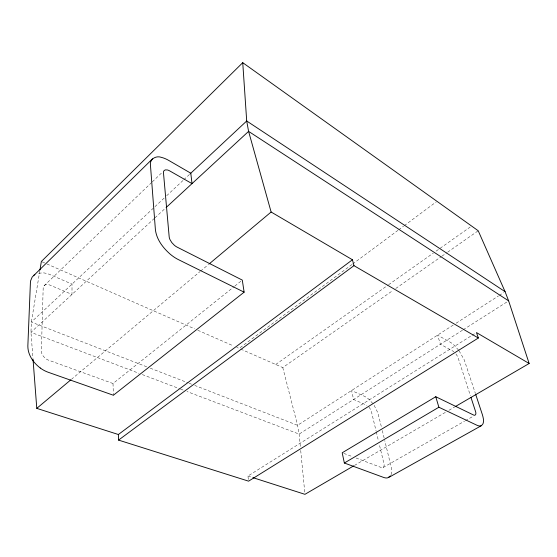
<?xml version="1.0" encoding="UTF-8"?>
<svg xmlns="http://www.w3.org/2000/svg" width="557" height="557" viewBox="0 0 557 557"><rect width="100%" height="100%" fill="white"/><g stroke="black" fill="none" stroke-linecap="round" stroke-linejoin="round"><path stroke-width="0.42" stroke-dasharray="2.79 2.09" d="M39.805 270.897L31.352 322.085L30.962 332.327L32.947 358.248M391.077 474.724L391.689 471.842L391.501 468.333L384.755 440.538M151.657 182.48L43.759 286.103A7.506 4.846 43.3 0 0 43.174 288.101L41.371 350.952A7.854 5.459 45 0 0 41.852 353.646L43.376 356.348L45.709 358.624A8.64 6.009 45 0 0 48.48 360.135L113.015 383.522L234.17 286.597M152.284 181.881L162.282 172.287M164.12 198.111L31.352 322.085L147.062 366.945M166.661 195.737L183.176 180.315M183.817 179.723L190.793 173.199M154.345 218.4L30.962 332.327L139.048 373.336M154.985 217.815L165.84 207.789M71.4 379.359L199.886 271.705M200.548 271.141L208.541 264.45M44.177 285.588L45.298 284.85L47.547 284.536A8.264 5.34 43.3 0 1 50.165 285.198L71.992 294.444L72.02 284.112L50.402 274.775A23.422 15.15 43.3 0 0 43.035 272.826L37.277 273.431M234.845 286.054L240.937 281.181M351.989 264.512L239.106 348.397L236.725 347.345M352.685 263.997L397.983 230.34M398.68 229.818L403.553 226.198M404.25 225.676L436.305 201.857M275.729 364.487L387.867 285.233M388.577 284.731L433.29 253.129M436.124 251.123L470.192 227.047M240.701 349.093L282.768 367.578L392.936 290.462M395.776 288.47L441.262 256.631M441.973 256.136L446.951 252.655M447.661 252.154L478.219 230.765M356.034 458L381.253 467.504A6.559 3.238 59.9 0 0 382.68 467.671L383.689 467.003L384.135 465.596A5.96 2.938 59.9 0 0 383.947 463.675L379.296 444.368M453.203 325.079L297.563 425.297L194.804 385.458M456.127 323.199L498.508 295.913M499.232 295.44L503.619 292.62M462.491 330.217L299.137 434.091L186.992 391.536M463.222 329.751L507.907 301.344M248.366 479.459L247.914 476.04L471.313 335.787M472.051 335.328L475.72 333.023M354.433 465.443L445.913 412.062M448.914 410.314L454.916 406.812M383.077 467.539L464.573 421.169M465.325 420.737L472.872 416.441M247.914 476.04L252.043 477.363M343.829 453.398L352.776 456.775M142.3 374.576L179.681 388.758M180.489 389.065L183.74 390.297M150.299 368.198L188.329 382.944M189.143 383.258L191.566 384.198M42.144 261.86L46.113 263.6M46.906 263.955L194.63 328.853M197.805 330.252L233.543 345.953M368.992 407.111L370.683 409.646A5.661 2.729 57.9 0 1 371.422 411.637L376.066 430.944M372.898 403.616L368.692 399.118A17.678 8.529 57.9 0 0 364.306 396.236L351.551 390.534L353.591 399.46L366.409 405.078A6.238 3.008 57.9 0 1 366.917 405.343M458.634 350.186L454.282 345.319A18.882 7.255 56.8 0 0 449.931 342.033L437.572 335.147L440.427 344.247L452.841 351.049A6.663 2.555 56.8 0 1 453.858 351.752M459.079 350.806L464.225 359.843L475.406 393.521M455.946 353.946L457.269 356A6.043 2.319 56.8 0 1 458.174 358.06L470.435 395.762M374.144 405.364L377.869 412.828L381.475 427.184M282.768 367.578L297.563 425.297L299.137 434.091L300.383 446.993M382.297 430.526L384.553 439.703M376.267 431.779L378.488 441.012M300.71 450.439L304.776 492.597M113.015 383.522L113.384 395.24"/><path stroke-width="0.84" d="M39.944 270.041L41.35 261.512L242.741 62.676L478.219 230.765L505.081 291.673L508.638 300.877L529.15 363.491L455.661 406.373M244.126 292.167L242.295 280.101L177.189 247.162A9.775 5.208 48.2 0 1 174.313 245.219L171.772 242.546L169.962 239.559A8.884 4.734 48.1 0 1 169.168 236.711L163.48 172.886A8.432 4.143 46.8 0 1 163.814 170.95L165.157 169.913L167.295 169.941A9.288 4.56 46.8 0 1 169.892 171.006L192.012 183.622L190.793 173.199L168.889 160.507A26.325 12.95 46.8 0 0 161.551 157.422C156.085 155.215 149.22 159.225 150.481 165.533L155.396 229.665C156.566 239.433 162.923 247.768 170.115 254.096A27.676 14.726 48.1 0 0 178.379 259.611L244.126 292.167L113.384 395.24L48.208 372.264A24.459 16.995 45 0 1 40.25 367.996M152.541 158.801L32.167 277.087L30.663 280.672L30.405 282.761L27.85 345.981C27.759 354.865 33.385 362.823 40.25 367.996M390.485 475.866L387.658 477.843A18.569 9.156 59.8 0 1 383.613 477.426L344.351 463.013L342.2 452.785L435.762 396.723L473.457 414.965A7.025 2.764 58.3 0 0 474.787 415.257L475.643 414.666L475.894 413.287A6.385 2.513 58.3 0 0 475.497 411.338L470.971 397.406M190.167 173.791L246.702 120.994L242.741 62.676M166.265 207.392L248.596 131.375L246.702 120.994L505.081 291.673M118.369 434.516L118.557 440.1L248.596 481.164L478.359 338.015L353.967 265.654L352.449 259.764L118.369 434.516L36.783 408.365L70.732 379.916M209.202 263.893L271.12 212.015L248.596 131.375L508.638 300.877M33.385 275.652L34.882 274.49M118.557 440.1L353.967 265.654M388.758 477.44L481.485 425.611C484.889 423.118 483.337 418.098 482.397 414.714L475.671 394.335M344.351 463.013L438.874 407.23L476.743 425.158A19.892 7.826 58.3 0 0 480.517 425.924L481.485 425.611M353.681 465.882L304.944 494.324L252.871 477.627M271.12 212.015L352.449 259.764M529.15 363.491L476.458 332.564L478.359 338.015M435.762 396.723L438.874 407.23M33.016 359.112L36.783 408.365"/></g></svg>
